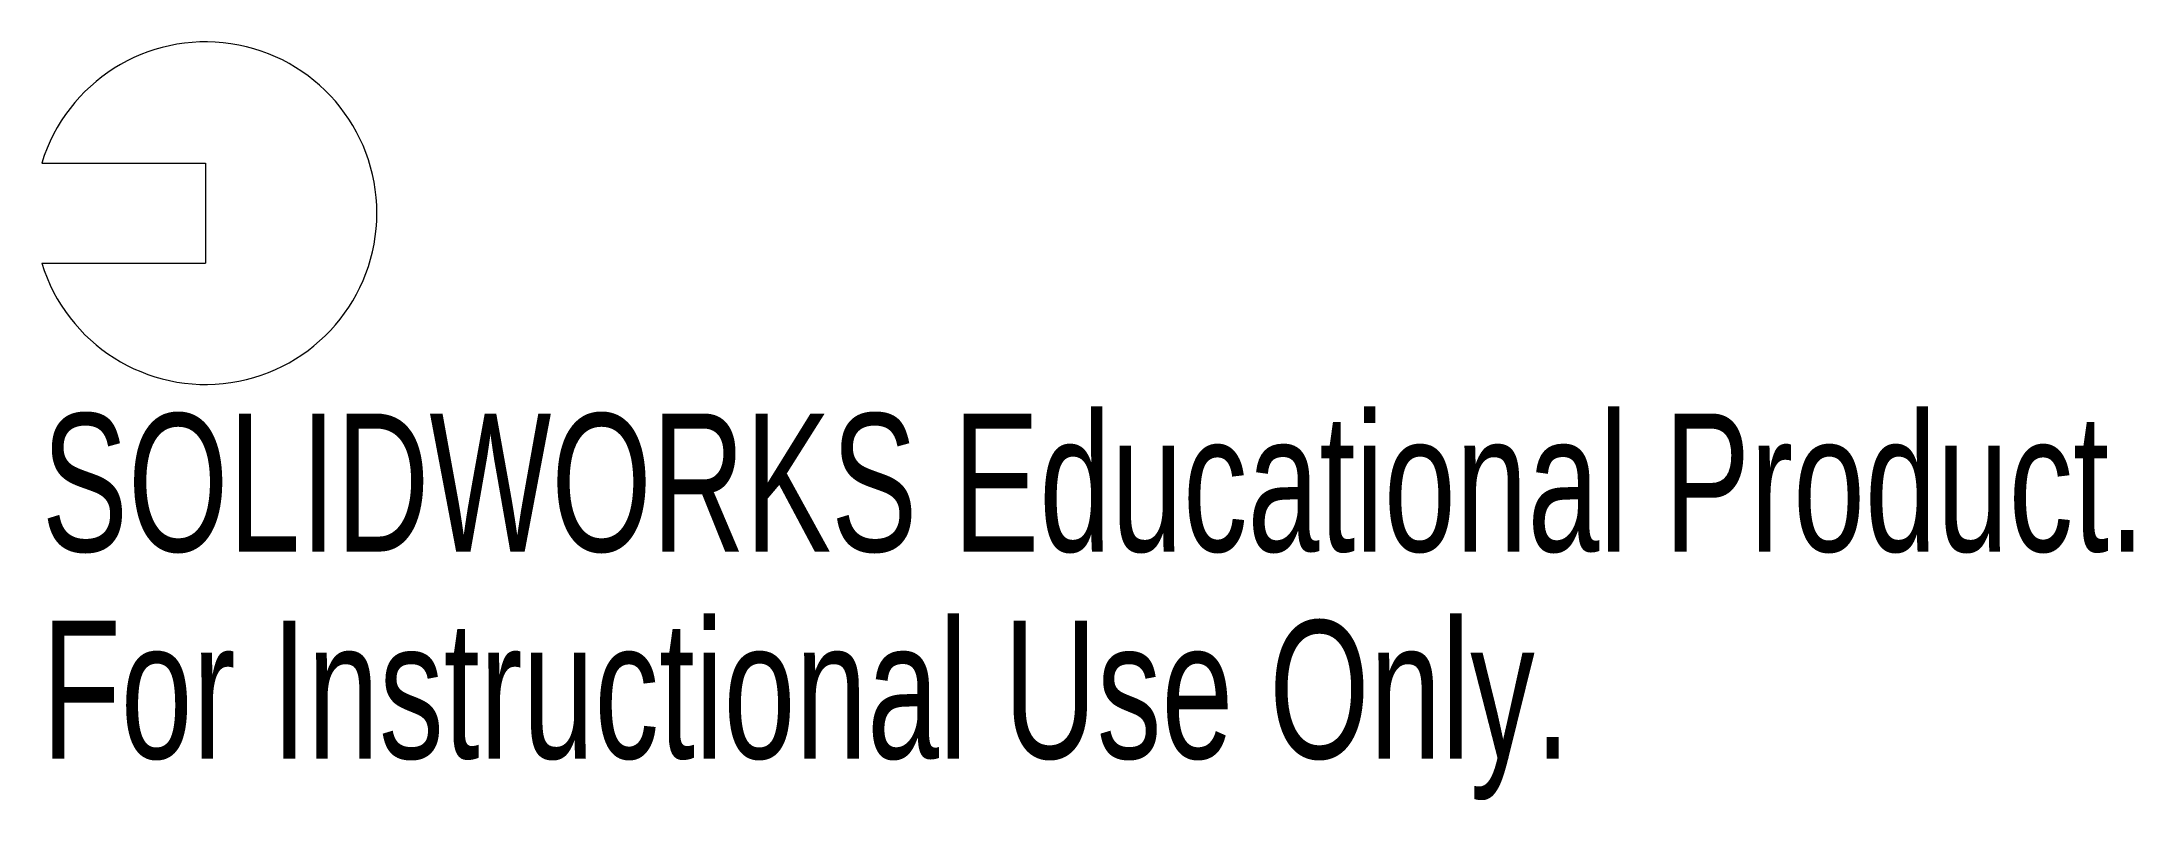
# Model space of a CAD drawing. Header units: millimetres. Extents: x -5.7 to 67.5, y -20.6 to 6.
import ezdxf

# ---------------------------------------------------------------- set-up
doc = ezdxf.new("R2010")
doc.units = ezdxf.units.MM
doc.styles.add('SLDTEXTSTYLE0', font='TXT', dxfattribs={"width": 0.7})

msp = doc.modelspace()

# ---------------------------------------------------------------- linework, layer by layer
at = {"color": 7, "linetype": 'Continuous', "lineweight": 15}
for p, q in [((-5.739, 1.75), (0, 1.75)), ((0, 1.75), (0, -1.75)), ((-5.739, -1.75), (0, -1.75))]:
    msp.add_line(p, q, dxfattribs=at)
msp.add_arc((0, 0), 6, 196.95776, 163.04224, dxfattribs=at)

# ---------------------------------------------------------------- texts
at = {"color": 7, "linetype": 'Continuous', "char_height": 4.83362, "attachment_point": 1, "style": 'SLDTEXTSTYLE0'}
for s, insert in [('SOLIDWORKS Educational Product.', (-5.739, -7.02)), ('For Instructional Use Only.', (-5.739, -14.27))]:
    msp.add_mtext(s, dxfattribs=dict(at, insert=insert))

doc.saveas('drawing.dxf')
